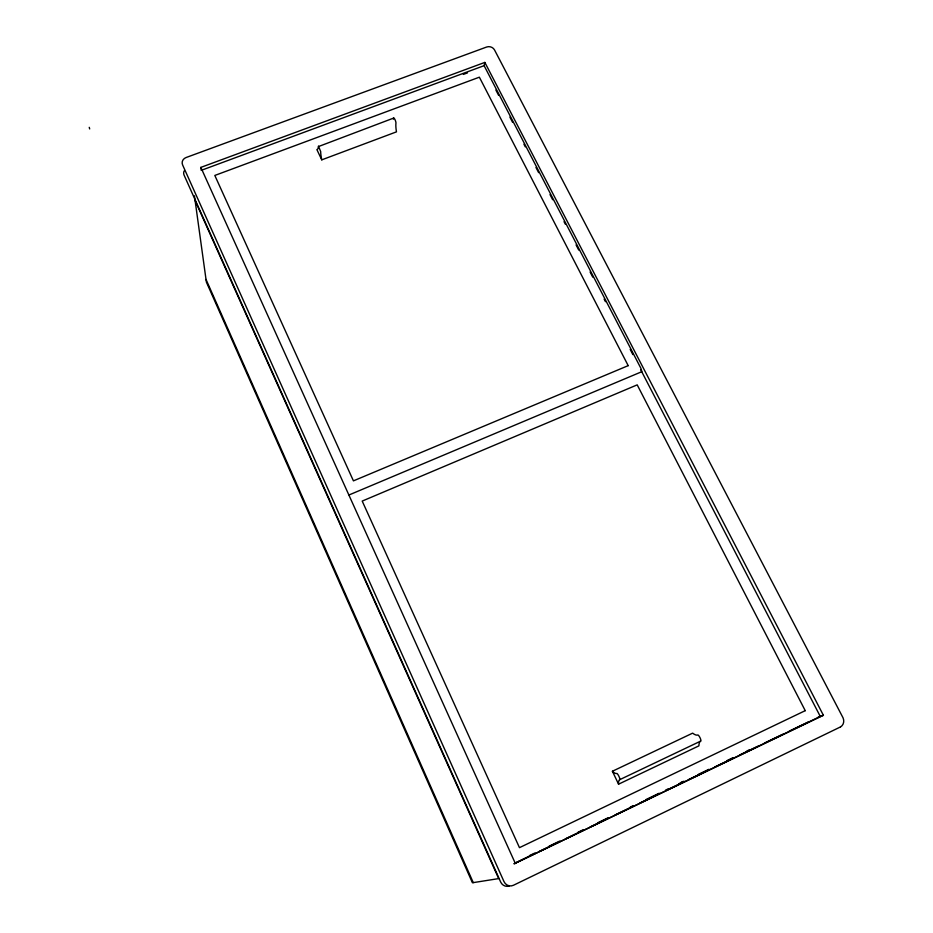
<?xml version="1.0" encoding="UTF-8"?>
<svg xmlns="http://www.w3.org/2000/svg" width="933" height="933" viewBox="0 0 933 933"><rect width="100%" height="100%" fill="white"/><g stroke="black" fill="none" stroke-linecap="round" stroke-linejoin="round"><path stroke-width="1.4" d="M484.11 65.66L484.845 62.406L200.852 167.392L201.225 170.354L484.11 65.66L640.726 367.987A5.33 1.738 66.8 0 1 641.741 371.719L349.047 494.957M393.714 118.048L318.34 146.609A29.471 5.551 69.7 0 1 316.87 149.572L321.768 159.846L396.467 131.856A29.308 7.091 69.8 0 1 395.907 123.494A2.986 0.711 70 0 0 394.916 119.459A2.986 0.711 70 0 0 393.516 118.584L393.504 118.643A29.18 6.893 70.2 0 1 393.388 119.237M618.567 784.187A34.404 6.951 64.1 0 1 619.629 779.72L619.664 779.708A3.464 0.7 64.4 0 0 619.104 776.734A3.464 0.7 64.4 0 0 616.888 773.445L616.666 773.504A33.588 6.869 64.6 0 1 612.41 771.253L692.648 733.14A33.215 8.525 63.8 0 0 697.569 735.041A3.429 0.875 63.5 0 1 700.007 737.688A3.429 0.875 63.5 0 1 700.613 741.117A34.02 8.619 63.1 0 0 698.922 745.852L618.567 784.187L612.41 771.253M700.59 741.14L619.629 779.72M680.542 782.705L683.154 781.446M529.454 855.631L534.691 853.112M549.094 846.184L559.578 841.146M577.912 832.318L583.148 829.799M597.552 822.871L608.024 817.833M630.288 807.115L632.912 805.855M646.009 799.558L659.106 793.26M665.649 790.111L668.273 788.851M678.746 783.802L683.982 781.283M698.385 774.355L708.87 769.317M727.204 760.488L732.44 757.969M746.843 751.042L749.467 749.782M514.363 863.41L535.297 853.333M539.227 851.444L560.173 841.368M565.41 838.849L583.731 830.032M590.274 826.883L608.608 818.054M615.15 814.906L633.472 806.089M640.026 802.94L659.654 793.493M666.197 790.344L684.53 781.527M688.449 779.638L709.395 769.562M714.631 767.043L732.965 758.214M739.507 755.065L757.829 746.248M764.372 743.1L782.705 734.283M789.248 731.134L808.876 721.687M640.726 369.76L820.282 716.451L514.025 863.83L823.396 715.296L484.845 62.406M463.374 74.407L467.468 72.891M818.043 717.279L823.396 715.296M318.468 146.096L320.684 151.589A29.611 5.703 69.3 0 0 321.768 159.846M495.878 90.058L498.549 95.213M509.908 117.15L512.579 122.316M523.938 144.253L525.279 146.831M535.974 167.474L538.644 172.64M550.004 194.577L552.674 199.732M564.033 221.669L565.375 224.247M576.069 244.901L578.74 250.056M590.099 271.993L592.77 277.159M604.129 299.096L605.47 301.674M630.195 349.42L632.866 354.575M200.852 167.392L515.389 863.538M195.102 200.548L498.7 878.594L472.425 882.758L206.38 282.081L194.449 195.813M206.018 279.422L473.276 882.618M89.253 127.331L89.673 128.941M184.174 170.926A6.193 5.575 -2.5 0 0 184.116 175.182L500.671 882.047A7.347 6.939 79.6 0 0 509.103 886.035M840.505 726.924L513.418 885.289A7.464 7.056 79.3 0 1 503.983 881.58L182.588 164.884A6.286 5.633 -2.3 0 1 186.075 157.537L486.606 47.035A5.983 5.236 12.9 0 1 494.525 49.939L843.035 717.804A7.627 6.893 54.7 0 1 840.505 726.924M805.237 710.666L519.471 847.654L362.202 501.079L637.204 384.863L805.237 710.666M628.189 365.643L353.432 480.868L214.812 175.451L479.364 77.182L628.189 365.643"/></g></svg>
